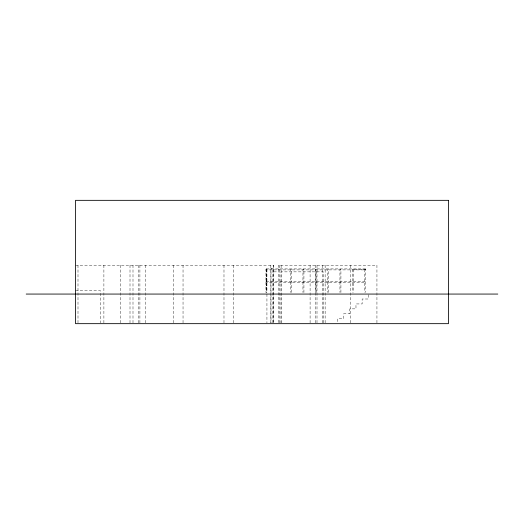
<?xml version="1.0" encoding="UTF-8"?>
<svg xmlns="http://www.w3.org/2000/svg" width="524" height="524" viewBox="0 0 524 524"><rect width="100%" height="100%" fill="white"/><g stroke="black" fill="none" stroke-linecap="round" stroke-linejoin="round"><path stroke-width="0.39" stroke-dasharray="2.62 1.97" d="M365.13 269.519L365.143 268.904L365.614 269.388L365.614 292.471M266.12 269.775L266.068 269.081L266.762 269.028L266.716 269.808L265.95 269.441L266.349 268.917L266.932 269.369L266.932 292.523M266.926 269.487L266.762 269.041L266.814 269.722M365.104 269.447L365.117 269.369M365.123 269.408L365.274 269.88L365.595 269.264M365.385 269.821L365.608 269.343L352.279 269.401L352.279 292.471M266.441 281.237L265.95 281.735L266.441 282.226L365.104 282.226L365.104 281.244L266.441 281.244L266.932 281.735L266.441 282.226M75.528 265.209L273.718 265.209L273.718 322.856M266.441 268.91L365.104 268.91L365.104 269.893L266.441 269.893M266.932 269.401L265.95 269.401L265.95 292.523M278.283 269.401L279.259 269.401M273.718 271.864L278.277 271.864M75.528 290.368L100.195 290.368L100.195 322.849M376.939 322.849L376.939 265.209L278.277 265.209L278.277 322.856M368.306 294.77L368.306 299.001L362.143 299.001L362.143 303.933L355.973 303.933L355.973 308.865L349.809 308.865L349.809 313.797L343.639 313.797L343.639 318.73L337.476 318.73L337.476 322.961M365.149 268.904L365.149 269.899M364.625 269.401L364.632 292.471M353.261 269.401L353.261 292.471M350.792 265.209L350.792 322.849M340.928 292.471L340.928 269.401L339.945 269.401L339.945 292.471M328.594 292.471L328.594 269.401L327.611 269.401L327.611 292.471M325.142 265.209L325.142 322.849M323.419 322.856L323.419 271.864L280.995 271.864L280.995 322.856M322.679 265.209L322.679 322.849M317 265.209L317 322.849M316.26 292.471L316.26 269.401L315.278 269.401L315.278 292.471M315.769 265.209L315.769 322.849M310.097 265.209L310.097 322.849M303.933 292.484L303.933 269.401L302.944 269.401L302.944 292.484M291.599 292.484L291.599 269.401L290.61 269.401L290.61 292.484M281.113 265.209L281.113 322.849M279.266 265.209L279.266 322.849M273.594 265.209L273.594 322.849M272.853 322.849L272.853 268.34L271 268.34L271 322.849M270.843 265.209L270.843 322.849M266.932 294.062L266.932 322.863M266.565 269.401L266.565 292.484M266.474 268.91L266.441 292.484M266.31 269.401L266.31 292.484M233.357 265.209L233.357 322.849M223.984 265.209L223.984 322.849M183.04 265.209L183.04 322.849M173.667 265.209L173.667 322.849M145.58 265.209L145.58 322.849M139.908 265.209L139.908 322.849M138.677 265.209L138.677 322.849M132.998 265.209L132.998 322.849M130.004 265.209L130.004 322.849M120.631 265.209L120.631 322.849M103.896 265.209L103.896 322.849M77.997 265.209L77.997 322.849"/><path stroke-width="0.79" d="M26.2 294.062L497.8 294.062M448.472 200.338L75.528 200.338L75.528 323.662L448.472 323.662L448.472 200.338"/></g></svg>
